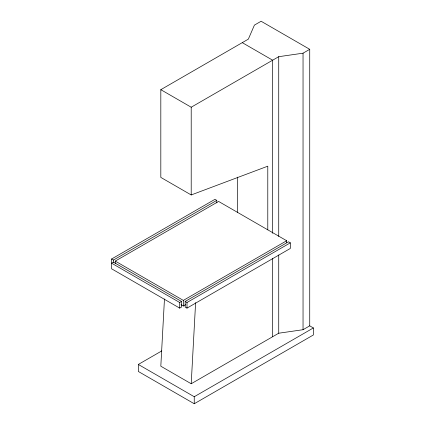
<?xml version="1.0" encoding="UTF-8"?>
<svg xmlns="http://www.w3.org/2000/svg" width="425" height="425" viewBox="0 0 425 425"><rect width="100%" height="100%" fill="white"/><g stroke="black" fill="none" stroke-linecap="round" stroke-linejoin="round"><path stroke-width="0.64" d="M164.464 298.966L160.815 366.201L191.208 383.748L278.731 333.216L303.041 329.71L309.729 325.848L313.374 327.951L313.374 334.969L194.246 403.75L138.327 371.466L138.327 364.448L161.808 350.891M191.208 383.748L195.606 302.669M267.787 229.84L267.787 166.18L191.208 194.953L160.815 177.406L160.815 89.68L248.338 39.148L254.416 25.112L261.104 21.25L309.729 49.321L309.729 325.848M160.815 89.68L191.208 107.222L278.731 56.69L303.041 53.183L309.729 49.321M181.523 301.447L179.701 302.499L111.626 263.197L113.448 262.145L181.523 301.447L181.523 307.062L179.701 308.114L111.626 268.812L111.626 258.99L214.954 199.33L216.777 200.382L216.777 202.879M111.626 258.99L113.448 260.042L216.777 200.382M115.271 263.59L115.271 261.093L218.599 201.439L286.673 240.741L286.673 242.611M115.271 261.093L183.345 300.395L286.673 240.741M185.167 301.447L288.495 241.793L290.317 242.845L290.317 248.46L186.995 308.114L185.167 307.062L185.167 301.447L186.995 302.499L290.317 242.845M181.055 304.688L183.345 306.011L185.64 304.683M138.327 364.448L194.246 396.732L313.374 327.951M242.261 42.654L272.653 60.201L272.653 233.277M303.041 53.183L303.041 329.71M278.731 56.69L278.731 236.401M278.731 254.968L278.731 333.216M272.653 258.474L272.653 336.728M237.4 177.145L237.4 212.293M194.246 396.732L194.246 403.75M191.208 107.222L191.208 194.953M186.995 302.499L186.995 308.114M183.345 300.395L183.345 306.011M179.701 302.499L179.701 308.114M113.448 260.042L113.448 262.533"/></g></svg>
